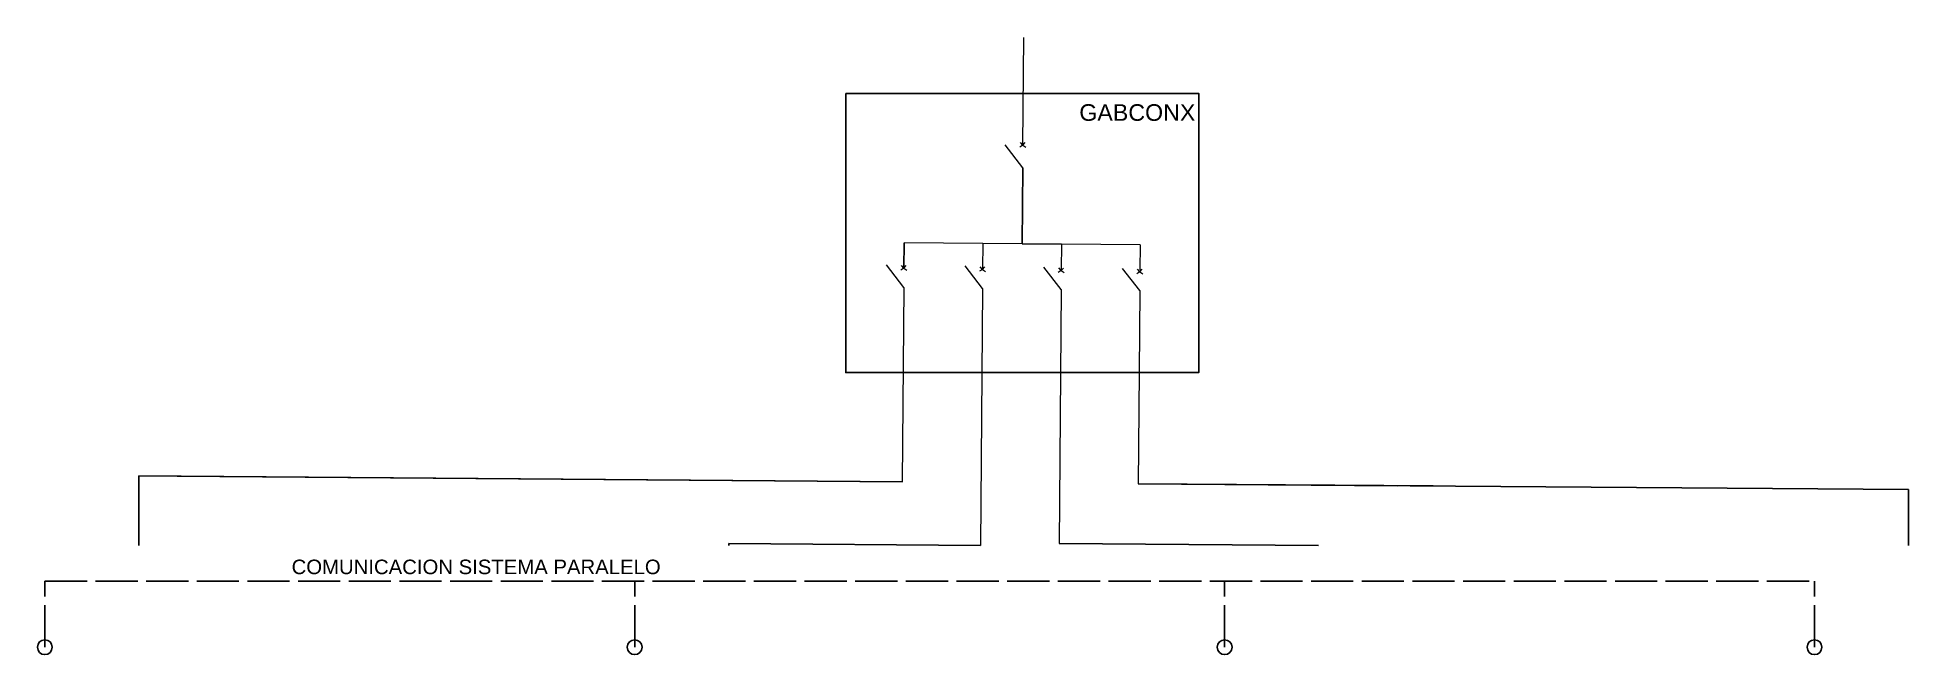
# Model space of a CAD drawing. Header units: millimetres. Extents: x -237 to 213, y -149 to 0.
import ezdxf
from ezdxf.enums import TextEntityAlignment as Align

# ---------------------------------------------------------------- set-up
doc = ezdxf.new("R2010")
doc.units = ezdxf.units.MM
doc.linetypes.add('DASHEDX2', pattern=[3.048, 2.54, -0.508])
doc.layers.add('ACOT', color=7, linetype='Continuous')
doc.styles.get("Standard").update_dxf_attribs({"font": 'arial.ttf'})

msp = doc.modelspace()

# ---------------------------------------------------------------- linework, layer by layer
at = {"lineweight": 18}
for p, q in [((-0.24, -31.4), (-4.46, -25.88)), ((-0.2, -25.95), (-0.91, -26.41)), ((-0.2, -25.95), (-0.75, -25.3)), ((-0.2, -25.95), (-0.75, -25.3)), ((-0.2, -25.95), (0.37, -25.32)), ((-0.2, -25.95), (0.49, -26.43)), ((9.08, -49.81), (-28.82, -49.51)), ((-9.86, -49.66), (-9.91, -55.73)), ((9.08, -49.81), (9.03, -55.87)), ((28.01, -49.95), (9.08, -49.81)), ((28.01, -49.95), (27.97, -56.02)), ((-28.9, -60.19), (-33.06, -54.74)), ((-28.85, -55.58), (-29.55, -56.04)), ((-28.85, -55.58), (-29.39, -54.94)), ((-28.85, -55.58), (-28.28, -54.95)), ((-28.85, -55.58), (-28.16, -56.06)), ((-9.96, -60.48), (-14.12, -55.03)), ((-9.91, -55.87), (-10.62, -56.33)), ((-9.91, -55.87), (-10.46, -55.23)), ((-9.91, -55.87), (-9.35, -55.25)), ((-9.91, -55.87), (-9.22, -56.35)), ((8.98, -60.71), (4.81, -55.32)), ((9.02, -56.16), (8.32, -56.62)), ((9.02, -56.16), (8.48, -55.52)), ((9.02, -56.16), (9.59, -55.54)), ((9.02, -56.16), (9.72, -56.65)), ((27.91, -60.98), (23.75, -55.62)), ((27.96, -56.46), (27.26, -56.92)), ((27.96, -56.46), (27.42, -55.82)), ((27.96, -56.46), (28.53, -55.83)), ((27.96, -56.46), (28.65, -56.94))]:
    msp.add_line(p, q, dxfattribs=at)
at = {"color": 7}
for p, q in [((-0.38, -49.73), (-0.24, -31.4)), ((-28.85, -55.58), (-28.82, -49.51)), ((9.08, -49.81), (-0.38, -49.73)), ((-29.2, -107.04), (-212.98, -105.62)), ((-29.2, -107.04), (-203.8, -105.69)), ((98.52, -108.02), (27.57, -107.48)), ((212.98, -108.91), (27.57, -107.48)), ((27.57, -107.48), (90.05, -107.96)), ((-10.42, -122.32), (-70.99, -121.86)), ((70.99, -122.38), (8.52, -121.91))]:
    msp.add_line(p, q, dxfattribs=at)
at = {"color": 7, "lineweight": 18}
for p, q in [((-28.9, -60.19), (-29.25, -107.04)), ((-9.96, -60.48), (-10.42, -122.32)), ((8.98, -60.71), (8.52, -121.91)), ((27.91, -60.98), (27.78, -80.6)), ((27.78, -80.6), (27.57, -107.48)), ((-10.42, -122.32), (-62.22, -121.92))]:
    msp.add_line(p, q, dxfattribs=at)
for p, q in [((-212.98, -105.62), (-212.98, -119.07)), ((212.98, -108.91), (212.98, -122.36)), ((-212.99, -122.36), (-212.98, -119.07)), ((-71, -122.36), (-70.99, -121.86))]:
    msp.add_line(p, q)
at = {"linetype": 'DASHEDX2', "ltscale": 4}
for p, q in [((-235.63, -146.85), (-235.63, -130.93)), ((-235.63, -130.93), (190.34, -130.93)), ((-93.64, -146.85), (-93.64, -130.93)), ((48.35, -146.85), (48.35, -130.93)), ((190.34, -146.85), (190.34, -130.93))]:
    msp.add_line(p, q, dxfattribs=at)
at = {"color": 7}
msp.add_lwpolyline([(-42.86, -13.49), (-42.86, -80.71), (42.11, -80.71), (42.11, -13.49)], close=True, dxfattribs=at)
for centre in [(-235.63, -146.85), (-93.64, -146.85), (48.35, -146.85), (190.34, -146.85)]:
    msp.add_circle(centre, 1.78)
at = {"layer": 'ACOT', "color": 0, "lineweight": 18}
msp.add_line((-0.2, -25.95), (0, 0), dxfattribs=at)

# ---------------------------------------------------------------- texts
at = {"color": 0, "lineweight": 18}
msp.add_text('GABCONX', height=4, dxfattribs=at).set_placement((13.37, -20.09))
msp.add_text('COMUNICACION SISTEMA PARALELO', height=3.5).set_placement((-131.81, -129.26), align=Align.CENTER)

doc.saveas('drawing.dxf')
